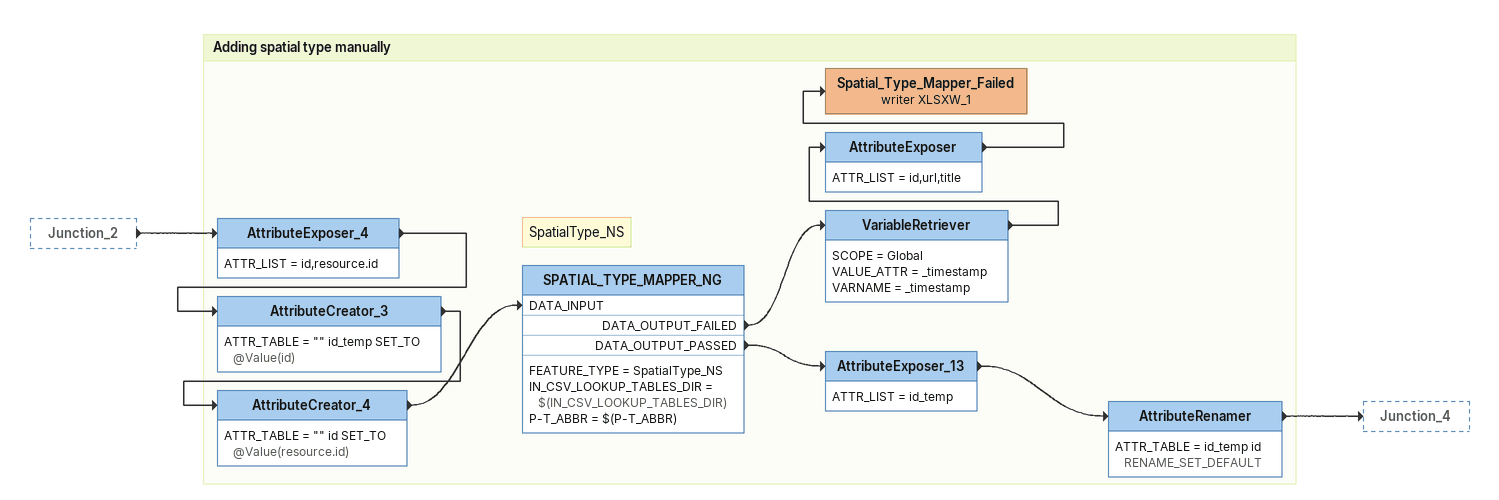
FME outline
Junction_2 [outside]
    -> AttributeExposer_4

Bookmark: Adding spatial type manually
AttributeExposer_4
    ATTR_LIST = id,resource.id
    -> AttributeCreator_3
AttributeCreator_3
    ATTR_TABLE = "" id_temp SET_TO @Value(id)
    -> AttributeCreator_4
AttributeCreator_4
    ATTR_TABLE = "" id SET_TO @Value(resource.id)
    -> SPATIAL_TYPE_MAPPER_NG [DATA_INPUT]
Note: SpatialType_NS
SPATIAL_TYPE_MAPPER_NG
    FEATURE_TYPE = SpatialType_NS
    IN_CSV_LOOKUP_TABLES_DIR = $(IN_CSV_LOOKUP_TABLES_DIR)
    P-T_ABBR = $(P-T_ABBR)
    DATA_OUTPUT_FAILED -> VariableRetriever
    DATA_OUTPUT_PASSED -> AttributeExposer_13
VariableRetriever
    SCOPE = Global
    VALUE_ATTR = _timestamp
    VARNAME = _timestamp
    -> AttributeExposer
AttributeExposer
    ATTR_LIST = id,url,title
    -> Spatial_Type_Mapper_Failed (writer XLSXW_1)
Spatial_Type_Mapper_Failed (writer XLSXW_1)
AttributeExposer_13
    ATTR_LIST = id_temp
    -> AttributeRenamer
AttributeRenamer
    ATTR_TABLE = id_temp id RENAME_SET_DEFAULT
    -> Junction_4
